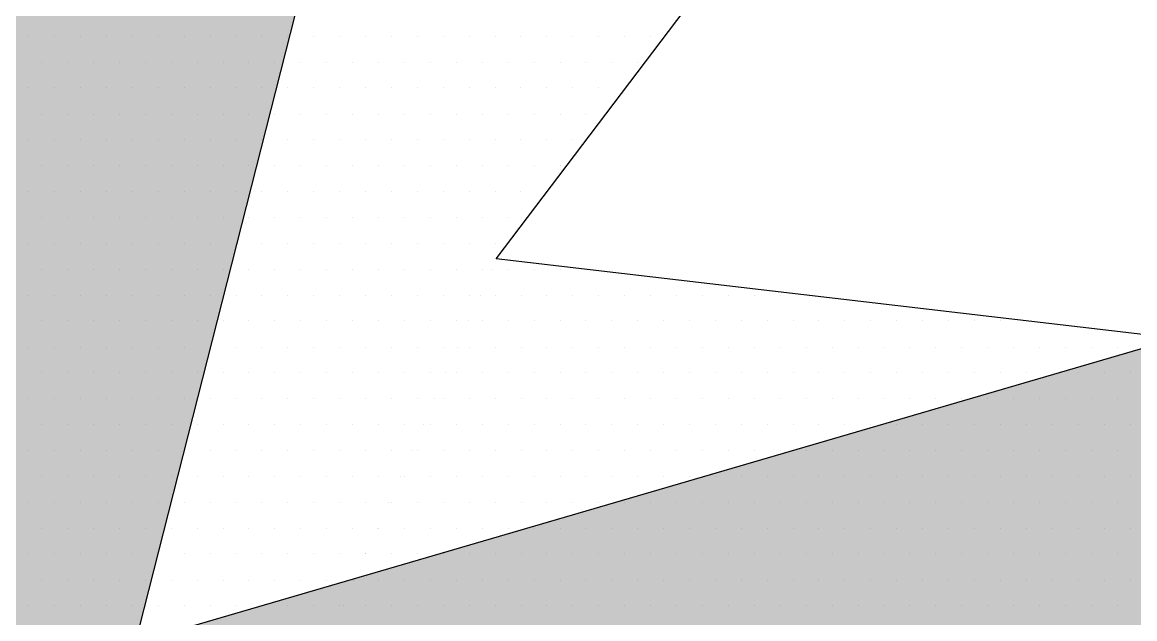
# Paper-space layout 'TOP_A1_00200_01-01-2017_MODELE' of a CAD drawing. Header units: metres. Extents: x 1274 to 2143, y 12 to 312.
# Drawn here: x 2048.375 to 2050.738, y 287.45 to 288.718 of the extents above; entities that cross this region are included whole.
import ezdxf

# ---------------------------------------------------------------- set-up
doc = ezdxf.new("R2010")
doc.units = ezdxf.units.M
doc.header["$LTSCALE"] = 2
doc.set_wipeout_variables(frame=1)
doc.linetypes.add('CACHEX2', pattern=[0.75, 0.5, -0.25])
for name, color, linetype in [('CARTOUCHE', 7, 'Continuous'), ('LOGO', 4, 'Continuous'), ('rosace', 7, 'Continuous')]:
    doc.layers.add(name, color=color, linetype=linetype)

# ---------------------------------------------------------------- blocks, each defined once
blk = doc.blocks.new('A$C715108E3')
at = {"layer": 'LOGO', "color": 131}
for p, q in [((-5.4335, -7.0019), (-5.4335, -7.0019)), ((-5.3417, -7.0019), (-5.3417, -7.0019)), ((-5.2498, -7.0019), (-5.2498, -7.0019)), ((-5.1584, -7.0019), (-5.1584, -7.0019)), ((-5.0665, -7.0019), (-5.0665, -7.0019)), ((-4.9745, -7.0019), (-4.9745, -7.0019)), ((-4.8829, -7.0019), (-4.8829, -7.0019)), ((-4.7912, -7.0019), (-4.7912, -7.0019)), ((-4.6992, -7.0019), (-4.6992, -7.0019)), ((-4.6076, -7.0019), (-4.6076, -7.0019)), ((-4.5159, -7.0019), (-4.5159, -7.0019)), ((-4.4243, -7.0019), (-4.4243, -7.0019)), ((-4.3322, -7.0019), (-4.3322, -7.0019)), ((-4.2412, -7.0019), (-4.2412, -7.0019)), ((-4.1491, -7.0019), (-4.1491, -7.0019)), ((-4.0571, -7.0019), (-4.0571, -7.0019)), ((-3.9659, -7.0019), (-3.9659, -7.0019)), ((-3.8738, -7.0019), (-3.8738, -7.0019)), ((-3.782, -7.0019), (-3.782, -7.0019)), ((-3.6909, -7.0019), (-3.6909, -7.0019)), ((-3.5987, -7.0019), (-3.5987, -7.0019)), ((-3.5069, -7.0019), (-3.5069, -7.0019)), ((-3.415, -7.0019), (-3.415, -7.0019)), ((-3.3236, -7.0019), (-3.3236, -7.0019)), ((-3.2318, -7.0019), (-3.2318, -7.0019)), ((-5.3874, -7.0932), (-5.3874, -7.0932)), ((-5.2959, -7.0932), (-5.2959, -7.0932)), ((-5.2041, -7.0932), (-5.2041, -7.0932)), ((-5.1121, -7.0932), (-5.1121, -7.0932)), ((-5.0208, -7.0932), (-5.0208, -7.0932)), ((-4.929, -7.0932), (-4.929, -7.0932)), ((-4.8369, -7.0932), (-4.8369, -7.0932)), ((-4.7453, -7.0932), (-4.7453, -7.0932)), ((-4.6537, -7.0932), (-4.6537, -7.0932)), ((-4.562, -7.0932), (-4.562, -7.0932)), ((-4.47, -7.0932), (-4.47, -7.0932)), ((-4.3787, -7.0932), (-4.3787, -7.0932)), ((-4.2867, -7.0932), (-4.2867, -7.0932)), ((-4.1947, -7.0932), (-4.1947, -7.0932)), ((-4.1034, -7.0932), (-4.1034, -7.0932)), ((-4.0114, -7.0932), (-4.0114, -7.0932)), ((-3.9196, -7.0932), (-3.9196, -7.0932)), ((-3.8281, -7.0932), (-3.8281, -7.0932)), ((-3.7363, -7.0932), (-3.7363, -7.0932)), ((-3.6444, -7.0932), (-3.6444, -7.0932)), ((-3.5526, -7.0932), (-3.5526, -7.0932)), ((-3.4611, -7.0932), (-3.4611, -7.0932)), ((-3.3693, -7.0932), (-3.3693, -7.0932)), ((-3.2775, -7.0932), (-3.2775, -7.0932)), ((-5.4335, -7.1849), (-5.4335, -7.1849)), ((-5.3417, -7.1849), (-5.3417, -7.1849)), ((-5.2498, -7.1849), (-5.2498, -7.1849)), ((-5.1584, -7.1849), (-5.1584, -7.1849)), ((-5.0665, -7.1849), (-5.0665, -7.1849)), ((-4.9745, -7.1849), (-4.9745, -7.1849)), ((-4.8829, -7.1849), (-4.8829, -7.1849)), ((-4.7912, -7.1849), (-4.7912, -7.1849)), ((-4.6992, -7.1849), (-4.6992, -7.1849)), ((-4.6076, -7.1849), (-4.6076, -7.1849)), ((-4.5159, -7.1849), (-4.5159, -7.1849)), ((-4.4243, -7.1849), (-4.4243, -7.1849)), ((-4.3322, -7.1849), (-4.3322, -7.1849)), ((-4.2412, -7.1849), (-4.2412, -7.1849)), ((-4.1491, -7.1849), (-4.1491, -7.1849)), ((-4.0571, -7.1849), (-4.0571, -7.1849)), ((-3.9659, -7.1849), (-3.9659, -7.1849)), ((-3.8738, -7.1849), (-3.8738, -7.1849)), ((-3.782, -7.1849), (-3.782, -7.1849)), ((-3.6909, -7.1849), (-3.6909, -7.1849)), ((-3.5987, -7.1849), (-3.5987, -7.1849)), ((-3.5069, -7.1849), (-3.5069, -7.1849)), ((-3.415, -7.1849), (-3.415, -7.1849)), ((-3.3236, -7.1849), (-3.3236, -7.1849)), ((-5.3874, -7.2773), (-5.3874, -7.2773)), ((-5.2959, -7.2773), (-5.2959, -7.2773)), ((-5.2041, -7.2773), (-5.2041, -7.2773)), ((-5.1121, -7.2773), (-5.1121, -7.2773)), ((-5.0208, -7.2773), (-5.0208, -7.2773)), ((-4.929, -7.2773), (-4.929, -7.2773)), ((-4.8369, -7.2773), (-4.8369, -7.2773)), ((-4.7453, -7.2773), (-4.7453, -7.2773)), ((-4.6537, -7.2773), (-4.6537, -7.2773)), ((-4.562, -7.2773), (-4.562, -7.2773)), ((-4.47, -7.2773), (-4.47, -7.2773)), ((-4.3787, -7.2773), (-4.3787, -7.2773)), ((-4.2867, -7.2773), (-4.2867, -7.2773)), ((-4.1947, -7.2773), (-4.1947, -7.2773)), ((-4.1034, -7.2773), (-4.1034, -7.2773)), ((-4.0114, -7.2773), (-4.0114, -7.2773)), ((-3.9196, -7.2773), (-3.9196, -7.2773)), ((-3.8281, -7.2773), (-3.8281, -7.2773)), ((-3.7363, -7.2773), (-3.7363, -7.2773)), ((-3.6444, -7.2773), (-3.6444, -7.2773)), ((-3.5526, -7.2773), (-3.5526, -7.2773)), ((-3.4611, -7.2773), (-3.4611, -7.2773)), ((-5.4335, -7.3683), (-5.4335, -7.3683)), ((-5.3417, -7.3683), (-5.3417, -7.3683)), ((-5.2498, -7.3683), (-5.2498, -7.3683)), ((-5.1584, -7.3683), (-5.1584, -7.3683)), ((-5.0665, -7.3683), (-5.0665, -7.3683)), ((-4.9745, -7.3683), (-4.9745, -7.3683)), ((-4.8829, -7.3683), (-4.8829, -7.3683)), ((-4.7912, -7.3683), (-4.7912, -7.3683)), ((-4.6992, -7.3683), (-4.6992, -7.3683)), ((-4.6076, -7.3683), (-4.6076, -7.3683)), ((-4.5159, -7.3683), (-4.5159, -7.3683)), ((-4.4243, -7.3683), (-4.4243, -7.3683)), ((-4.3322, -7.3683), (-4.3322, -7.3683)), ((-4.2412, -7.3683), (-4.2412, -7.3683)), ((-4.1491, -7.3683), (-4.1491, -7.3683)), ((-4.0571, -7.3683), (-4.0571, -7.3683)), ((-3.9659, -7.3683), (-3.9659, -7.3683)), ((-3.8738, -7.3683), (-3.8738, -7.3683)), ((-3.782, -7.3683), (-3.782, -7.3683)), ((-3.6909, -7.3683), (-3.6909, -7.3683)), ((-3.5987, -7.3683), (-3.5987, -7.3683)), ((-3.5069, -7.3683), (-3.5069, -7.3683)), ((-5.3874, -7.46), (-5.3874, -7.46)), ((-5.2959, -7.46), (-5.2959, -7.46)), ((-5.2041, -7.46), (-5.2041, -7.46)), ((-5.1121, -7.46), (-5.1121, -7.46)), ((-5.0208, -7.46), (-5.0208, -7.46)), ((-4.929, -7.46), (-4.929, -7.46)), ((-4.8369, -7.46), (-4.8369, -7.46)), ((-4.7453, -7.46), (-4.7453, -7.46)), ((-4.6537, -7.46), (-4.6537, -7.46)), ((-4.562, -7.46), (-4.562, -7.46)), ((-4.47, -7.46), (-4.47, -7.46)), ((-4.3787, -7.46), (-4.3787, -7.46)), ((-4.2867, -7.46), (-4.2867, -7.46)), ((-4.1947, -7.46), (-4.1947, -7.46)), ((-4.1034, -7.46), (-4.1034, -7.46)), ((-4.0114, -7.46), (-4.0114, -7.46)), ((-3.9196, -7.46), (-3.9196, -7.46)), ((-3.8281, -7.46), (-3.8281, -7.46)), ((-3.7363, -7.46), (-3.7363, -7.46)), ((-3.6444, -7.46), (-3.6444, -7.46)), ((-3.5526, -7.46), (-3.5526, -7.46)), ((-5.4335, -7.5524), (-5.4335, -7.5524)), ((-5.3417, -7.5524), (-5.3417, -7.5524)), ((-5.2498, -7.5524), (-5.2498, -7.5524)), ((-5.1584, -7.5524), (-5.1584, -7.5524)), ((-5.0665, -7.5524), (-5.0665, -7.5524)), ((-4.9745, -7.5524), (-4.9745, -7.5524)), ((-4.8829, -7.5524), (-4.8829, -7.5524)), ((-4.7912, -7.5524), (-4.7912, -7.5524)), ((-4.6992, -7.5524), (-4.6992, -7.5524)), ((-4.6076, -7.5524), (-4.6076, -7.5524)), ((-4.5159, -7.5524), (-4.5159, -7.5524)), ((-4.4243, -7.5524), (-4.4243, -7.5524)), ((-4.3322, -7.5524), (-4.3322, -7.5524)), ((-4.2412, -7.5524), (-4.2412, -7.5524)), ((-4.1491, -7.5524), (-4.1491, -7.5524)), ((-4.0571, -7.5524), (-4.0571, -7.5524)), ((-3.9659, -7.5524), (-3.9659, -7.5524)), ((-3.8738, -7.5524), (-3.8738, -7.5524)), ((-3.782, -7.5524), (-3.782, -7.5524)), ((-3.6909, -7.5524), (-3.6909, -7.5524)), ((-3.5987, -7.5524), (-3.5987, -7.5524)), ((-5.3874, -7.6436), (-5.3874, -7.6436)), ((-5.2959, -7.6436), (-5.2959, -7.6436)), ((-5.2041, -7.6436), (-5.2041, -7.6436)), ((-5.1121, -7.6436), (-5.1121, -7.6436)), ((-5.0208, -7.6436), (-5.0208, -7.6436)), ((-4.929, -7.6436), (-4.929, -7.6436)), ((-4.8369, -7.6436), (-4.8369, -7.6436)), ((-4.7453, -7.6436), (-4.7453, -7.6436)), ((-4.6537, -7.6436), (-4.6537, -7.6436)), ((-4.562, -7.6436), (-4.562, -7.6436)), ((-4.47, -7.6436), (-4.47, -7.6436)), ((-4.3787, -7.6436), (-4.3787, -7.6436)), ((-4.2867, -7.6436), (-4.2867, -7.6436)), ((-4.1947, -7.6436), (-4.1947, -7.6436)), ((-4.1034, -7.6436), (-4.1034, -7.6436)), ((-4.0114, -7.6436), (-4.0114, -7.6436)), ((-3.9196, -7.6436), (-3.9196, -7.6436)), ((-3.8281, -7.6436), (-3.8281, -7.6436)), ((-3.7363, -7.6436), (-3.7363, -7.6436)), ((-5.4335, -7.7349), (-5.4335, -7.7349)), ((-5.3417, -7.7349), (-5.3417, -7.7349)), ((-5.2498, -7.7349), (-5.2498, -7.7349)), ((-5.1584, -7.7349), (-5.1584, -7.7349)), ((-5.0665, -7.7349), (-5.0665, -7.7349)), ((-4.9745, -7.7349), (-4.9745, -7.7349)), ((-4.8829, -7.7349), (-4.8829, -7.7349)), ((-4.7912, -7.7349), (-4.7912, -7.7349)), ((-4.6992, -7.7349), (-4.6992, -7.7349)), ((-4.6076, -7.7349), (-4.6076, -7.7349)), ((-4.5159, -7.7349), (-4.5159, -7.7349)), ((-4.4243, -7.7349), (-4.4243, -7.7349)), ((-4.3322, -7.7349), (-4.3322, -7.7349)), ((-4.2412, -7.7349), (-4.2412, -7.7349)), ((-4.1491, -7.7349), (-4.1491, -7.7349)), ((-4.0571, -7.7349), (-4.0571, -7.7349)), ((-3.9659, -7.7349), (-3.9659, -7.7349)), ((-3.8738, -7.7349), (-3.8738, -7.7349)), ((-3.782, -7.7349), (-3.782, -7.7349)), ((-5.3874, -7.8275), (-5.3874, -7.8275)), ((-5.2959, -7.8275), (-5.2959, -7.8275)), ((-5.2041, -7.8275), (-5.2041, -7.8275)), ((-5.1121, -7.8275), (-5.1121, -7.8275)), ((-5.0208, -7.8275), (-5.0208, -7.8275)), ((-4.929, -7.8275), (-4.929, -7.8275)), ((-4.8369, -7.8275), (-4.8369, -7.8275)), ((-4.7453, -7.8275), (-4.7453, -7.8275)), ((-4.6537, -7.8275), (-4.6537, -7.8275)), ((-4.562, -7.8275), (-4.562, -7.8275)), ((-4.47, -7.8275), (-4.47, -7.8275)), ((-4.3787, -7.8275), (-4.3787, -7.8275)), ((-4.2867, -7.8275), (-4.2867, -7.8275)), ((-4.1947, -7.8275), (-4.1947, -7.8275)), ((-4.1034, -7.8275), (-4.1034, -7.8275)), ((-4.0114, -7.8275), (-4.0114, -7.8275)), ((-3.9196, -7.8275), (-3.9196, -7.8275)), ((-3.8281, -7.8275), (-3.8281, -7.8275)), ((-3.7951, -7.8275), (-3.7951, -7.8275)), ((-3.7363, -7.8275), (-3.7363, -7.8275)), ((-3.6444, -7.8275), (-3.6444, -7.8275)), ((-3.5526, -7.8275), (-3.5526, -7.8275)), ((-5.4335, -7.919), (-5.4335, -7.919)), ((-5.3417, -7.919), (-5.3417, -7.919)), ((-5.2498, -7.919), (-5.2498, -7.919)), ((-5.1584, -7.919), (-5.1584, -7.919)), ((-5.0665, -7.919), (-5.0665, -7.919)), ((-4.9745, -7.919), (-4.9745, -7.919)), ((-4.8829, -7.919), (-4.8829, -7.919)), ((-4.7912, -7.919), (-4.7912, -7.919)), ((-4.6992, -7.919), (-4.6992, -7.919)), ((-4.6076, -7.919), (-4.6076, -7.919)), ((-4.5159, -7.919), (-4.5159, -7.919)), ((-4.4243, -7.919), (-4.4243, -7.919)), ((-4.3322, -7.919), (-4.3322, -7.919)), ((-4.2412, -7.919), (-4.2412, -7.919)), ((-4.1491, -7.919), (-4.1491, -7.919)), ((-4.0571, -7.919), (-4.0571, -7.919)), ((-3.9659, -7.919), (-3.9659, -7.919)), ((-3.8738, -7.919), (-3.8738, -7.919)), ((-3.8354, -7.919), (-3.8354, -7.919)), ((-3.782, -7.919), (-3.782, -7.919)), ((-3.6905, -7.919), (-3.6905, -7.919)), ((-3.5987, -7.919), (-3.5987, -7.919)), ((-3.5069, -7.919), (-3.5069, -7.919)), ((-3.415, -7.919), (-3.415, -7.919)), ((-3.3236, -7.919), (-3.3236, -7.919)), ((-3.2318, -7.919), (-3.2318, -7.919)), ((-3.1399, -7.919), (-3.1399, -7.919)), ((-3.0485, -7.919), (-3.0485, -7.919)), ((-2.9566, -7.919), (-2.9566, -7.919)), ((-2.8648, -7.919), (-2.8648, -7.919)), ((-2.7733, -7.919), (-2.7733, -7.919)), ((-2.6815, -7.919), (-2.6815, -7.919)), ((-5.3874, -8.0102), (-5.3874, -8.0102)), ((-5.2959, -8.0102), (-5.2959, -8.0102)), ((-5.2041, -8.0102), (-5.2041, -8.0102)), ((-5.1121, -8.0102), (-5.1121, -8.0102)), ((-5.0208, -8.0102), (-5.0208, -8.0102)), ((-4.929, -8.0102), (-4.929, -8.0102)), ((-4.8369, -8.0102), (-4.8369, -8.0102)), ((-4.7453, -8.0102), (-4.7453, -8.0102)), ((-4.6537, -8.0102), (-4.6537, -8.0102)), ((-4.562, -8.0102), (-4.562, -8.0102)), ((-4.47, -8.0102), (-4.47, -8.0102)), ((-4.3787, -8.0102), (-4.3787, -8.0102)), ((-4.2867, -8.0102), (-4.2867, -8.0102)), ((-4.1947, -8.0102), (-4.1947, -8.0102)), ((-4.1034, -8.0102), (-4.1034, -8.0102)), ((-4.0114, -8.0102), (-4.0114, -8.0102)), ((-3.9196, -8.0102), (-3.9196, -8.0102)), ((-3.8755, -8.0102), (-3.8755, -8.0102)), ((-3.8283, -8.0102), (-3.8283, -8.0102)), ((-3.7363, -8.0102), (-3.7363, -8.0102)), ((-3.6444, -8.0102), (-3.6444, -8.0102)), ((-3.5526, -8.0102), (-3.5526, -8.0102)), ((-3.4611, -8.0102), (-3.4611, -8.0102)), ((-3.3693, -8.0102), (-3.3693, -8.0102)), ((-3.2775, -8.0102), (-3.2775, -8.0102)), ((-3.186, -8.0102), (-3.186, -8.0102)), ((-3.0942, -8.0102), (-3.0942, -8.0102)), ((-3.0024, -8.0102), (-3.0024, -8.0102)), ((-2.9109, -8.0102), (-2.9109, -8.0102)), ((-2.8191, -8.0102), (-2.8191, -8.0102)), ((-2.727, -8.0102), (-2.727, -8.0102)), ((-2.6358, -8.0102), (-2.6358, -8.0102)), ((-2.5439, -8.0102), (-2.5439, -8.0102)), ((-2.4519, -8.0102), (-2.4519, -8.0102)), ((-2.3599, -8.0102), (-2.3599, -8.0102)), ((-2.2686, -8.0102), (-2.2686, -8.0102)), ((-2.1766, -8.0102), (-2.1766, -8.0102)), ((-2.085, -8.0102), (-2.085, -8.0102)), ((-1.9933, -8.0102), (-1.9933, -8.0102)), ((-1.9015, -8.0102), (-1.9015, -8.0102)), ((-5.4335, -8.1026), (-5.4335, -8.1026)), ((-5.3417, -8.1026), (-5.3417, -8.1026)), ((-5.2498, -8.1026), (-5.2498, -8.1026)), ((-5.1584, -8.1026), (-5.1584, -8.1026)), ((-5.0665, -8.1026), (-5.0665, -8.1026)), ((-4.9745, -8.1026), (-4.9745, -8.1026)), ((-4.8829, -8.1026), (-4.8829, -8.1026)), ((-4.7912, -8.1026), (-4.7912, -8.1026)), ((-4.6992, -8.1026), (-4.6992, -8.1026)), ((-4.6076, -8.1026), (-4.6076, -8.1026)), ((-4.5159, -8.1026), (-4.5159, -8.1026)), ((-4.4243, -8.1026), (-4.4243, -8.1026)), ((-4.3322, -8.1026), (-4.3322, -8.1026)), ((-4.2412, -8.1026), (-4.2412, -8.1026)), ((-4.1491, -8.1026), (-4.1491, -8.1026)), ((-4.0571, -8.1026), (-4.0571, -8.1026)), ((-3.9659, -8.1026), (-3.9659, -8.1026)), ((-3.9164, -8.1026), (-3.9164, -8.1026)), ((-3.8738, -8.1026), (-3.8738, -8.1026)), ((-3.782, -8.1026), (-3.782, -8.1026)), ((-3.6905, -8.1026), (-3.6905, -8.1026)), ((-3.5987, -8.1026), (-3.5987, -8.1026)), ((-3.5069, -8.1026), (-3.5069, -8.1026)), ((-3.415, -8.1026), (-3.415, -8.1026)), ((-3.3236, -8.1026), (-3.3236, -8.1026)), ((-3.2318, -8.1026), (-3.2318, -8.1026)), ((-3.1399, -8.1026), (-3.1399, -8.1026)), ((-3.0485, -8.1026), (-3.0485, -8.1026)), ((-2.9566, -8.1026), (-2.9566, -8.1026)), ((-2.8648, -8.1026), (-2.8648, -8.1026)), ((-2.7733, -8.1026), (-2.7733, -8.1026)), ((-2.6815, -8.1026), (-2.6815, -8.1026)), ((-2.5895, -8.1026), (-2.5895, -8.1026)), ((-2.4975, -8.1026), (-2.4975, -8.1026)), ((-2.4062, -8.1026), (-2.4062, -8.1026)), ((-2.3142, -8.1026), (-2.3142, -8.1026)), ((-2.2223, -8.1026), (-2.2223, -8.1026)), ((-2.1309, -8.1026), (-2.1309, -8.1026)), ((-2.0391, -8.1026), (-2.0391, -8.1026)), ((-1.9472, -8.1026), (-1.9472, -8.1026)), ((-1.8558, -8.1026), (-1.8558, -8.1026)), ((-1.7639, -8.1026), (-1.7639, -8.1026)), ((-1.6721, -8.1026), (-1.6721, -8.1026)), ((-1.5806, -8.1026), (-1.5806, -8.1026)), ((-5.3874, -8.1941), (-5.3874, -8.1941)), ((-5.2959, -8.1941), (-5.2959, -8.1941)), ((-5.2041, -8.1941), (-5.2041, -8.1941)), ((-5.1121, -8.1941), (-5.1121, -8.1941)), ((-5.0208, -8.1941), (-5.0208, -8.1941)), ((-4.929, -8.1941), (-4.929, -8.1941)), ((-4.8369, -8.1941), (-4.8369, -8.1941)), ((-4.7453, -8.1941), (-4.7453, -8.1941)), ((-4.6537, -8.1941), (-4.6537, -8.1941)), ((-4.562, -8.1941), (-4.562, -8.1941)), ((-4.47, -8.1941), (-4.47, -8.1941)), ((-4.3787, -8.1941), (-4.3787, -8.1941)), ((-4.2867, -8.1941), (-4.2867, -8.1941)), ((-4.1947, -8.1941), (-4.1947, -8.1941)), ((-4.1034, -8.1941), (-4.1034, -8.1941)), ((-4.0114, -8.1941), (-4.0114, -8.1941)), ((-3.9567, -8.1941), (-3.9567, -8.1941)), ((-3.9196, -8.1941), (-3.9196, -8.1941)), ((-3.8283, -8.1941), (-3.8283, -8.1941)), ((-3.7363, -8.1941), (-3.7363, -8.1941)), ((-3.6444, -8.1941), (-3.6444, -8.1941)), ((-3.5526, -8.1941), (-3.5526, -8.1941)), ((-3.4611, -8.1941), (-3.4611, -8.1941)), ((-3.3693, -8.1941), (-3.3693, -8.1941)), ((-3.2775, -8.1941), (-3.2775, -8.1941)), ((-3.186, -8.1941), (-3.186, -8.1941)), ((-3.0942, -8.1941), (-3.0942, -8.1941)), ((-3.0024, -8.1941), (-3.0024, -8.1941)), ((-2.9109, -8.1941), (-2.9109, -8.1941)), ((-2.8191, -8.1941), (-2.8191, -8.1941)), ((-2.727, -8.1941), (-2.727, -8.1941)), ((-2.6358, -8.1941), (-2.6358, -8.1941)), ((-2.5439, -8.1941), (-2.5439, -8.1941)), ((-2.4519, -8.1941), (-2.4519, -8.1941)), ((-2.3599, -8.1941), (-2.3599, -8.1941)), ((-2.2686, -8.1941), (-2.2686, -8.1941)), ((-2.1766, -8.1941), (-2.1766, -8.1941)), ((-2.085, -8.1941), (-2.085, -8.1941)), ((-1.9933, -8.1941), (-1.9933, -8.1941)), ((-1.9015, -8.1941), (-1.9015, -8.1941)), ((-1.8097, -8.1941), (-1.8097, -8.1941)), ((-1.7182, -8.1941), (-1.7182, -8.1941)), ((-1.6264, -8.1941), (-1.6264, -8.1941)), ((-1.5345, -8.1941), (-1.5345, -8.1941)), ((-5.4335, -8.2855), (-5.4335, -8.2855)), ((-5.3417, -8.2855), (-5.3417, -8.2855)), ((-5.2498, -8.2855), (-5.2498, -8.2855)), ((-5.1584, -8.2855), (-5.1584, -8.2855)), ((-5.0665, -8.2855), (-5.0665, -8.2855)), ((-4.9745, -8.2855), (-4.9745, -8.2855)), ((-4.8829, -8.2855), (-4.8829, -8.2855)), ((-4.7912, -8.2855), (-4.7912, -8.2855)), ((-4.6992, -8.2855), (-4.6992, -8.2855)), ((-4.6076, -8.2855), (-4.6076, -8.2855)), ((-4.5159, -8.2855), (-4.5159, -8.2855)), ((-4.4243, -8.2855), (-4.4243, -8.2855)), ((-4.3322, -8.2855), (-4.3322, -8.2855)), ((-4.2412, -8.2855), (-4.2412, -8.2855)), ((-4.1491, -8.2855), (-4.1491, -8.2855)), ((-4.0571, -8.2855), (-4.0571, -8.2855)), ((-3.997, -8.2855), (-3.997, -8.2855)), ((-3.9659, -8.2855), (-3.9659, -8.2855)), ((-3.8738, -8.2855), (-3.8738, -8.2855)), ((-3.782, -8.2855), (-3.782, -8.2855)), ((-3.6905, -8.2855), (-3.6905, -8.2855)), ((-3.5987, -8.2855), (-3.5987, -8.2855)), ((-3.5069, -8.2855), (-3.5069, -8.2855)), ((-3.415, -8.2855), (-3.415, -8.2855)), ((-3.3236, -8.2855), (-3.3236, -8.2855)), ((-3.2318, -8.2855), (-3.2318, -8.2855)), ((-3.1399, -8.2855), (-3.1399, -8.2855)), ((-3.0485, -8.2855), (-3.0485, -8.2855)), ((-2.9566, -8.2855), (-2.9566, -8.2855)), ((-2.8648, -8.2855), (-2.8648, -8.2855)), ((-2.7733, -8.2855), (-2.7733, -8.2855)), ((-2.6815, -8.2855), (-2.6815, -8.2855)), ((-2.5895, -8.2855), (-2.5895, -8.2855)), ((-2.4975, -8.2855), (-2.4975, -8.2855)), ((-2.4062, -8.2855), (-2.4062, -8.2855)), ((-2.3142, -8.2855), (-2.3142, -8.2855)), ((-2.2223, -8.2855), (-2.2223, -8.2855)), ((-2.1309, -8.2855), (-2.1309, -8.2855)), ((-2.0391, -8.2855), (-2.0391, -8.2855)), ((-1.9472, -8.2855), (-1.9472, -8.2855)), ((-1.8558, -8.2855), (-1.8558, -8.2855)), ((-1.7639, -8.2855), (-1.7639, -8.2855)), ((-1.6721, -8.2855), (-1.6721, -8.2855)), ((-1.5806, -8.2855), (-1.5806, -8.2855)), ((-5.3874, -8.3777), (-5.3874, -8.3777)), ((-5.2959, -8.3777), (-5.2959, -8.3777)), ((-5.2041, -8.3777), (-5.2041, -8.3777)), ((-5.1121, -8.3777), (-5.1121, -8.3777)), ((-5.0208, -8.3777), (-5.0208, -8.3777)), ((-4.929, -8.3777), (-4.929, -8.3777)), ((-4.8369, -8.3777), (-4.8369, -8.3777)), ((-4.7453, -8.3777), (-4.7453, -8.3777)), ((-4.6537, -8.3777), (-4.6537, -8.3777)), ((-4.562, -8.3777), (-4.562, -8.3777)), ((-4.47, -8.3777), (-4.47, -8.3777)), ((-4.3787, -8.3777), (-4.3787, -8.3777)), ((-4.2867, -8.3777), (-4.2867, -8.3777)), ((-4.1947, -8.3777), (-4.1947, -8.3777)), ((-4.1034, -8.3777), (-4.1034, -8.3777)), ((-4.0374, -8.3777), (-4.0374, -8.3777)), ((-4.0116, -8.3777), (-4.0116, -8.3777)), ((-3.9196, -8.3777), (-3.9196, -8.3777)), ((-3.8283, -8.3777), (-3.8283, -8.3777)), ((-3.7363, -8.3777), (-3.7363, -8.3777)), ((-3.6444, -8.3777), (-3.6444, -8.3777)), ((-3.5526, -8.3777), (-3.5526, -8.3777)), ((-3.4611, -8.3777), (-3.4611, -8.3777)), ((-3.3693, -8.3777), (-3.3693, -8.3777)), ((-3.2775, -8.3777), (-3.2775, -8.3777)), ((-3.186, -8.3777), (-3.186, -8.3777)), ((-3.0942, -8.3777), (-3.0942, -8.3777)), ((-3.0024, -8.3777), (-3.0024, -8.3777)), ((-2.9109, -8.3777), (-2.9109, -8.3777)), ((-2.8191, -8.3777), (-2.8191, -8.3777)), ((-2.727, -8.3777), (-2.727, -8.3777)), ((-2.6358, -8.3777), (-2.6358, -8.3777)), ((-2.5439, -8.3777), (-2.5439, -8.3777)), ((-2.4519, -8.3777), (-2.4519, -8.3777)), ((-2.3599, -8.3777), (-2.3599, -8.3777)), ((-2.2686, -8.3777), (-2.2686, -8.3777)), ((-2.1766, -8.3777), (-2.1766, -8.3777)), ((-2.085, -8.3777), (-2.085, -8.3777)), ((-1.9933, -8.3777), (-1.9933, -8.3777)), ((-1.9015, -8.3777), (-1.9015, -8.3777)), ((-1.8097, -8.3777), (-1.8097, -8.3777)), ((-1.7182, -8.3777), (-1.7182, -8.3777)), ((-1.6264, -8.3777), (-1.6264, -8.3777)), ((-1.5345, -8.3777), (-1.5345, -8.3777)), ((-5.4335, -8.4692), (-5.4335, -8.4692)), ((-5.3417, -8.4692), (-5.3417, -8.4692)), ((-5.2498, -8.4692), (-5.2498, -8.4692)), ((-5.1584, -8.4692), (-5.1584, -8.4692)), ((-5.0665, -8.4692), (-5.0665, -8.4692)), ((-4.9745, -8.4692), (-4.9745, -8.4692)), ((-4.8829, -8.4692), (-4.8829, -8.4692)), ((-4.7912, -8.4692), (-4.7912, -8.4692)), ((-4.6992, -8.4692), (-4.6992, -8.4692)), ((-4.6076, -8.4692), (-4.6076, -8.4692)), ((-4.5159, -8.4692), (-4.5159, -8.4692)), ((-4.4243, -8.4692), (-4.4243, -8.4692)), ((-4.3322, -8.4692), (-4.3322, -8.4692)), ((-4.2412, -8.4692), (-4.2412, -8.4692)), ((-4.1491, -8.4692), (-4.1491, -8.4692)), ((-4.0779, -8.4692), (-4.0779, -8.4692)), ((-4.0571, -8.4692), (-4.0571, -8.4692)), ((-3.9659, -8.4692), (-3.9659, -8.4692)), ((-3.8738, -8.4692), (-3.8738, -8.4692)), ((-3.782, -8.4692), (-3.782, -8.4692)), ((-3.6905, -8.4692), (-3.6905, -8.4692)), ((-3.5987, -8.4692), (-3.5987, -8.4692)), ((-3.5069, -8.4692), (-3.5069, -8.4692)), ((-3.415, -8.4692), (-3.415, -8.4692)), ((-3.3236, -8.4692), (-3.3236, -8.4692)), ((-3.2318, -8.4692), (-3.2318, -8.4692)), ((-3.1399, -8.4692), (-3.1399, -8.4692)), ((-3.0485, -8.4692), (-3.0485, -8.4692)), ((-2.9566, -8.4692), (-2.9566, -8.4692)), ((-2.8648, -8.4692), (-2.8648, -8.4692)), ((-2.7733, -8.4692), (-2.7733, -8.4692)), ((-2.6815, -8.4692), (-2.6815, -8.4692)), ((-2.5895, -8.4692), (-2.5895, -8.4692)), ((-2.4975, -8.4692), (-2.4975, -8.4692)), ((-2.4062, -8.4692), (-2.4062, -8.4692)), ((-2.3142, -8.4692), (-2.3142, -8.4692)), ((-2.2223, -8.4692), (-2.2223, -8.4692)), ((-2.1309, -8.4692), (-2.1309, -8.4692)), ((-2.0391, -8.4692), (-2.0391, -8.4692)), ((-1.9472, -8.4692), (-1.9472, -8.4692)), ((-1.8558, -8.4692), (-1.8558, -8.4692)), ((-1.7639, -8.4692), (-1.7639, -8.4692)), ((-1.6721, -8.4692), (-1.6721, -8.4692)), ((-1.5806, -8.4692), (-1.5806, -8.4692)), ((-5.3874, -8.5607), (-5.3874, -8.5607)), ((-5.2959, -8.5607), (-5.2959, -8.5607)), ((-5.2041, -8.5607), (-5.2041, -8.5607)), ((-5.1121, -8.5607), (-5.1121, -8.5607)), ((-5.0208, -8.5607), (-5.0208, -8.5607)), ((-4.929, -8.5607), (-4.929, -8.5607)), ((-4.8369, -8.5607), (-4.8369, -8.5607)), ((-4.7453, -8.5607), (-4.7453, -8.5607)), ((-4.6537, -8.5607), (-4.6537, -8.5607)), ((-4.562, -8.5607), (-4.562, -8.5607)), ((-4.47, -8.5607), (-4.47, -8.5607)), ((-4.3787, -8.5607), (-4.3787, -8.5607)), ((-4.2867, -8.5607), (-4.2867, -8.5607)), ((-4.1947, -8.5607), (-4.1947, -8.5607)), ((-4.118, -8.5607), (-4.118, -8.5607)), ((-4.1036, -8.5607), (-4.1036, -8.5607)), ((-4.0116, -8.5607), (-4.0116, -8.5607)), ((-3.9196, -8.5607), (-3.9196, -8.5607)), ((-3.8283, -8.5607), (-3.8283, -8.5607)), ((-3.7363, -8.5607), (-3.7363, -8.5607)), ((-3.6444, -8.5607), (-3.6444, -8.5607)), ((-3.5526, -8.5607), (-3.5526, -8.5607)), ((-3.4611, -8.5607), (-3.4611, -8.5607)), ((-3.3693, -8.5607), (-3.3693, -8.5607)), ((-3.2775, -8.5607), (-3.2775, -8.5607)), ((-3.186, -8.5607), (-3.186, -8.5607)), ((-3.0942, -8.5607), (-3.0942, -8.5607)), ((-3.0024, -8.5607), (-3.0024, -8.5607)), ((-2.9109, -8.5607), (-2.9109, -8.5607)), ((-2.8191, -8.5607), (-2.8191, -8.5607)), ((-2.727, -8.5607), (-2.727, -8.5607)), ((-2.6358, -8.5607), (-2.6358, -8.5607)), ((-2.5439, -8.5607), (-2.5439, -8.5607)), ((-2.4519, -8.5607), (-2.4519, -8.5607)), ((-2.3599, -8.5607), (-2.3599, -8.5607)), ((-2.2686, -8.5607), (-2.2686, -8.5607)), ((-2.1766, -8.5607), (-2.1766, -8.5607)), ((-2.085, -8.5607), (-2.085, -8.5607)), ((-1.9933, -8.5607), (-1.9933, -8.5607)), ((-1.9015, -8.5607), (-1.9015, -8.5607)), ((-1.8097, -8.5607), (-1.8097, -8.5607)), ((-1.7182, -8.5607), (-1.7182, -8.5607)), ((-1.6264, -8.5607), (-1.6264, -8.5607)), ((-1.5345, -8.5607), (-1.5345, -8.5607)), ((-5.4335, -8.6529), (-5.4335, -8.6529)), ((-5.3417, -8.6529), (-5.3417, -8.6529)), ((-5.2498, -8.6529), (-5.2498, -8.6529)), ((-5.1584, -8.6529), (-5.1584, -8.6529)), ((-5.0665, -8.6529), (-5.0665, -8.6529)), ((-4.9745, -8.6529), (-4.9745, -8.6529)), ((-4.8829, -8.6529), (-4.8829, -8.6529)), ((-4.7912, -8.6529), (-4.7912, -8.6529)), ((-4.6992, -8.6529), (-4.6992, -8.6529)), ((-4.6076, -8.6529), (-4.6076, -8.6529)), ((-4.5159, -8.6529), (-4.5159, -8.6529)), ((-4.4243, -8.6529), (-4.4243, -8.6529)), ((-4.3322, -8.6529), (-4.3322, -8.6529)), ((-4.2412, -8.6529), (-4.2412, -8.6529)), ((-4.1589, -8.6529), (-4.1589, -8.6529)), ((-4.1491, -8.6529), (-4.1491, -8.6529)), ((-4.0571, -8.6529), (-4.0571, -8.6529)), ((-3.9659, -8.6529), (-3.9659, -8.6529)), ((-3.8738, -8.6529), (-3.8738, -8.6529)), ((-3.782, -8.6529), (-3.782, -8.6529)), ((-3.6905, -8.6529), (-3.6905, -8.6529)), ((-3.5987, -8.6529), (-3.5987, -8.6529)), ((-3.5069, -8.6529), (-3.5069, -8.6529)), ((-3.415, -8.6529), (-3.415, -8.6529)), ((-3.3236, -8.6529), (-3.3236, -8.6529)), ((-3.2318, -8.6529), (-3.2318, -8.6529)), ((-3.1399, -8.6529), (-3.1399, -8.6529)), ((-3.0485, -8.6529), (-3.0485, -8.6529)), ((-2.9566, -8.6529), (-2.9566, -8.6529)), ((-2.8648, -8.6529), (-2.8648, -8.6529)), ((-2.7733, -8.6529), (-2.7733, -8.6529)), ((-2.6815, -8.6529), (-2.6815, -8.6529)), ((-2.5895, -8.6529), (-2.5895, -8.6529)), ((-2.4975, -8.6529), (-2.4975, -8.6529)), ((-2.4062, -8.6529), (-2.4062, -8.6529)), ((-2.3142, -8.6529), (-2.3142, -8.6529)), ((-2.2223, -8.6529), (-2.2223, -8.6529)), ((-2.1309, -8.6529), (-2.1309, -8.6529)), ((-2.0391, -8.6529), (-2.0391, -8.6529)), ((-1.9472, -8.6529), (-1.9472, -8.6529)), ((-1.8558, -8.6529), (-1.8558, -8.6529)), ((-1.7639, -8.6529), (-1.7639, -8.6529)), ((-1.6721, -8.6529), (-1.6721, -8.6529)), ((-1.5806, -8.6529), (-1.5806, -8.6529)), ((-5.3874, -8.7445), (-5.3874, -8.7445)), ((-5.2959, -8.7445), (-5.2959, -8.7445)), ((-5.2041, -8.7445), (-5.2041, -8.7445)), ((-5.1121, -8.7445), (-5.1121, -8.7445)), ((-5.0208, -8.7445), (-5.0208, -8.7445)), ((-4.929, -8.7445), (-4.929, -8.7445)), ((-4.8369, -8.7445), (-4.8369, -8.7445)), ((-4.7453, -8.7445), (-4.7453, -8.7445)), ((-4.6537, -8.7445), (-4.6537, -8.7445)), ((-4.562, -8.7445), (-4.562, -8.7445)), ((-4.47, -8.7445), (-4.47, -8.7445)), ((-4.3787, -8.7445), (-4.3787, -8.7445)), ((-4.2867, -8.7445), (-4.2867, -8.7445)), ((-4.1992, -8.7443), (-4.1992, -8.7443)), ((-4.1947, -8.7443), (-4.1947, -8.7443)), ((-4.1036, -8.7443), (-4.1036, -8.7443)), ((-4.0116, -8.7443), (-4.0116, -8.7443)), ((-3.9196, -8.7443), (-3.9196, -8.7443)), ((-3.8283, -8.7443), (-3.8283, -8.7443)), ((-3.7363, -8.7443), (-3.7363, -8.7443)), ((-3.6444, -8.7443), (-3.6444, -8.7443)), ((-3.5526, -8.7443), (-3.5526, -8.7443)), ((-3.4611, -8.7443), (-3.4611, -8.7443)), ((-3.3693, -8.7443), (-3.3693, -8.7443)), ((-3.2775, -8.7443), (-3.2775, -8.7443)), ((-3.186, -8.7443), (-3.186, -8.7443)), ((-3.0942, -8.7443), (-3.0942, -8.7443)), ((-3.0024, -8.7443), (-3.0024, -8.7443)), ((-2.9109, -8.7443), (-2.9109, -8.7443)), ((-2.8191, -8.7443), (-2.8191, -8.7443)), ((-2.727, -8.7443), (-2.727, -8.7443)), ((-2.6358, -8.7443), (-2.6358, -8.7443)), ((-2.5439, -8.7443), (-2.5439, -8.7443)), ((-2.4519, -8.7443), (-2.4519, -8.7443)), ((-2.3599, -8.7443), (-2.3599, -8.7443)), ((-2.2686, -8.7443), (-2.2686, -8.7443)), ((-2.1766, -8.7443), (-2.1766, -8.7443)), ((-2.085, -8.7443), (-2.085, -8.7443)), ((-1.9933, -8.7443), (-1.9933, -8.7443)), ((-1.9015, -8.7443), (-1.9015, -8.7443)), ((-1.8097, -8.7443), (-1.8097, -8.7443)), ((-1.7182, -8.7443), (-1.7182, -8.7443)), ((-1.6264, -8.7443), (-1.6264, -8.7443)), ((-1.5345, -8.7443), (-1.5345, -8.7443)), ((-5.4335, -8.8356), (-5.4335, -8.8356)), ((-5.3417, -8.8356), (-5.3417, -8.8356)), ((-5.2498, -8.8356), (-5.2498, -8.8356)), ((-5.1584, -8.8356), (-5.1584, -8.8356)), ((-5.0665, -8.8356), (-5.0665, -8.8356)), ((-4.9745, -8.8356), (-4.9745, -8.8356)), ((-4.8829, -8.8356), (-4.8829, -8.8356)), ((-4.7912, -8.8356), (-4.7912, -8.8356)), ((-4.6992, -8.8356), (-4.6992, -8.8356)), ((-4.6076, -8.8356), (-4.6076, -8.8356)), ((-4.5159, -8.8356), (-4.5159, -8.8356)), ((-4.4243, -8.8356), (-4.4243, -8.8356)), ((-4.3322, -8.8356), (-4.3322, -8.8356)), ((-4.2412, -8.8356), (-4.2412, -8.8356)), ((-4.24, -8.8356), (-4.24, -8.8356)), ((-4.1491, -8.8356), (-4.1491, -8.8356)), ((-4.0571, -8.8356), (-4.0571, -8.8356)), ((-3.9659, -8.8356), (-3.9659, -8.8356)), ((-3.8738, -8.8356), (-3.8738, -8.8356)), ((-3.782, -8.8356), (-3.782, -8.8356)), ((-3.6905, -8.8356), (-3.6905, -8.8356)), ((-3.5987, -8.8356), (-3.5987, -8.8356)), ((-3.5069, -8.8356), (-3.5069, -8.8356)), ((-3.415, -8.8356), (-3.415, -8.8356)), ((-3.3236, -8.8356), (-3.3236, -8.8356)), ((-3.2318, -8.8356), (-3.2318, -8.8356)), ((-3.1399, -8.8356), (-3.1399, -8.8356)), ((-3.0485, -8.8356), (-3.0485, -8.8356)), ((-2.9566, -8.8356), (-2.9566, -8.8356)), ((-2.8648, -8.8356), (-2.8648, -8.8356)), ((-2.7733, -8.8356), (-2.7733, -8.8356)), ((-2.6815, -8.8356), (-2.6815, -8.8356)), ((-2.5895, -8.8356), (-2.5895, -8.8356)), ((-2.4975, -8.8356), (-2.4975, -8.8356)), ((-2.4062, -8.8356), (-2.4062, -8.8356)), ((-2.3142, -8.8356), (-2.3142, -8.8356)), ((-2.2223, -8.8356), (-2.2223, -8.8356)), ((-2.1309, -8.8356), (-2.1309, -8.8356)), ((-2.0391, -8.8356), (-2.0391, -8.8356)), ((-1.9472, -8.8356), (-1.9472, -8.8356)), ((-1.8558, -8.8356), (-1.8558, -8.8356)), ((-1.7639, -8.8356), (-1.7639, -8.8356)), ((-1.6721, -8.8356), (-1.6721, -8.8356)), ((-1.5806, -8.8356), (-1.5806, -8.8356)), ((-5.3874, -8.9282), (-5.3874, -8.9282)), ((-5.2959, -8.9282), (-5.2959, -8.9282)), ((-5.2041, -8.9282), (-5.2041, -8.9282)), ((-5.1121, -8.9282), (-5.1121, -8.9282)), ((-5.0208, -8.9282), (-5.0208, -8.9282)), ((-4.929, -8.9282), (-4.929, -8.9282)), ((-4.8369, -8.9282), (-4.8369, -8.9282)), ((-4.7453, -8.9282), (-4.7453, -8.9282)), ((-4.6537, -8.9282), (-4.6537, -8.9282)), ((-4.562, -8.9282), (-4.562, -8.9282)), ((-4.47, -8.9282), (-4.47, -8.9282)), ((-4.3787, -8.9282), (-4.3787, -8.9282)), ((-4.2867, -8.9282), (-4.2867, -8.9282)), ((-4.2801, -8.928), (-4.2801, -8.928)), ((-4.1947, -8.928), (-4.1947, -8.928)), ((-4.1036, -8.928), (-4.1036, -8.928)), ((-4.0116, -8.928), (-4.0116, -8.928)), ((-3.9196, -8.928), (-3.9196, -8.928)), ((-3.8283, -8.928), (-3.8283, -8.928)), ((-3.7363, -8.928), (-3.7363, -8.928)), ((-3.6444, -8.928), (-3.6444, -8.928)), ((-3.5526, -8.928), (-3.5526, -8.928)), ((-3.4611, -8.928), (-3.4611, -8.928)), ((-3.3693, -8.928), (-3.3693, -8.928)), ((-3.2775, -8.928), (-3.2775, -8.928)), ((-3.186, -8.928), (-3.186, -8.928)), ((-3.0942, -8.928), (-3.0942, -8.928)), ((-3.0024, -8.928), (-3.0024, -8.928)), ((-2.9109, -8.928), (-2.9109, -8.928)), ((-2.8191, -8.928), (-2.8191, -8.928)), ((-2.727, -8.928), (-2.727, -8.928)), ((-2.6358, -8.928), (-2.6358, -8.928)), ((-2.5439, -8.928), (-2.5439, -8.928)), ((-2.4519, -8.928), (-2.4519, -8.928)), ((-2.3599, -8.928), (-2.3599, -8.928)), ((-2.2686, -8.928), (-2.2686, -8.928)), ((-2.1766, -8.928), (-2.1766, -8.928)), ((-2.085, -8.928), (-2.085, -8.928)), ((-1.9933, -8.928), (-1.9933, -8.928)), ((-1.9015, -8.928), (-1.9015, -8.928)), ((-1.8097, -8.928), (-1.8097, -8.928)), ((-1.7182, -8.928), (-1.7182, -8.928)), ((-1.6264, -8.928), (-1.6264, -8.928)), ((-1.5345, -8.928), (-1.5345, -8.928)), ((-5.4335, -9.0196), (-5.4335, -9.0196)), ((-5.3417, -9.0196), (-5.3417, -9.0196)), ((-5.2498, -9.0196), (-5.2498, -9.0196)), ((-5.1584, -9.0196), (-5.1584, -9.0196)), ((-5.0665, -9.0196), (-5.0665, -9.0196)), ((-4.9745, -9.0196), (-4.9745, -9.0196)), ((-4.8829, -9.0196), (-4.8829, -9.0196)), ((-4.7912, -9.0196), (-4.7912, -9.0196)), ((-4.6992, -9.0196), (-4.6992, -9.0196)), ((-4.6076, -9.0196), (-4.6076, -9.0196)), ((-4.5159, -9.0196), (-4.5159, -9.0196)), ((-4.4243, -9.0196), (-4.4243, -9.0196)), ((-4.3322, -9.0196), (-4.3322, -9.0196)), ((-4.3202, -9.0196), (-4.3202, -9.0196)), ((-4.2412, -9.0196), (-4.2412, -9.0196)), ((-4.1491, -9.0196), (-4.1491, -9.0196)), ((-4.0571, -9.0196), (-4.0571, -9.0196)), ((-3.9659, -9.0196), (-3.9659, -9.0196)), ((-3.8738, -9.0196), (-3.8738, -9.0196)), ((-3.782, -9.0196), (-3.782, -9.0196)), ((-3.6905, -9.0196), (-3.6905, -9.0196)), ((-3.5987, -9.0196), (-3.5987, -9.0196)), ((-3.5069, -9.0196), (-3.5069, -9.0196)), ((-3.415, -9.0196), (-3.415, -9.0196)), ((-3.3236, -9.0196), (-3.3236, -9.0196)), ((-3.2318, -9.0196), (-3.2318, -9.0196)), ((-3.1399, -9.0196), (-3.1399, -9.0196)), ((-3.0485, -9.0196), (-3.0485, -9.0196)), ((-2.9566, -9.0196), (-2.9566, -9.0196)), ((-2.8648, -9.0196), (-2.8648, -9.0196)), ((-2.7733, -9.0196), (-2.7733, -9.0196)), ((-2.6815, -9.0196), (-2.6815, -9.0196)), ((-2.5895, -9.0196), (-2.5895, -9.0196)), ((-2.4975, -9.0196), (-2.4975, -9.0196)), ((-2.4062, -9.0196), (-2.4062, -9.0196)), ((-2.3142, -9.0196), (-2.3142, -9.0196)), ((-2.2223, -9.0196), (-2.2223, -9.0196)), ((-2.1309, -9.0196), (-2.1309, -9.0196)), ((-2.0391, -9.0196), (-2.0391, -9.0196)), ((-1.9472, -9.0196), (-1.9472, -9.0196)), ((-1.8558, -9.0196), (-1.8558, -9.0196)), ((-1.7639, -9.0196), (-1.7639, -9.0196)), ((-1.6721, -9.0196), (-1.6721, -9.0196)), ((-1.5806, -9.0196), (-1.5806, -9.0196))]:
    blk.add_line(p, q, dxfattribs=at)
blk.add_lwpolyline([(-1.379, -8.0709), (-3.7783, -7.7906), (-1.5572, -4.8561), (4.8497, -5.4935)], dxfattribs=at)
blk = doc.blocks.new('A$C581E6685')
at = {"layer": 'rosace'}
for color, points in [(40, [(-39.8519, 24.2064), (-33.3292, 40.5507), (-37.1498, 25.5201)]), (140, [(-45.3965, 37.4846), (-41.9745, 25.9278), (-41.7809, 23.8865), (-42.0615, 23.3525), (-44.9268, 21.9767), (-53.1072, 18.3767), (-40.8028, 21.6905), (-39.5666, 22.0268), (-38.2746, 22.2236), (-38.1337, 21.2132), (-33.6363, 11.1845), (-36.0802, 21.4612), (-37.3405, 24.3346), (-37.4251, 24.9804), (-36.9477, 25.4853), (-26.3566, 30.2032), (-37.8747, 26.8339), (-39.7286, 26.4119), (-40.3751, 26.6371), (-40.684, 26.8894)])]:
    blk.add_hatch(color=color, dxfattribs=at).paths.add_polyline_path(points)
at = {"layer": 'rosace', "color": 40}
blk.add_lwpolyline([(-39.8519, 24.2064), (-33.3292, 40.5507), (-37.1498, 25.5201)], close=True, dxfattribs=at)
at = {"layer": 'rosace', "color": 140}
blk.add_lwpolyline([(-45.3965, 37.4846), (-41.9745, 25.9278), (-41.7804, 23.8865), (-42.0615, 23.3525), (-44.9268, 21.9767), (-53.1072, 18.3767), (-40.8028, 21.6905), (-39.5666, 22.0268), (-38.2739, 22.2236), (-38.1337, 21.2132), (-33.6358, 11.1845), (-36.0802, 21.4612), (-37.3405, 24.3346), (-37.4251, 24.9804), (-36.9477, 25.4853), (-26.3566, 30.2032), (-37.8741, 26.8339), (-39.7286, 26.4119), (-40.3748, 26.6371), (-40.6836, 26.8894)], close=True, dxfattribs=at)
at = {"layer": 'rosace', "color": 32, "linetype": 'CACHEX2', "ltscale": 1.5}
blk.add_ellipse((-38.0538, 23.8138), major_axis=(-19.0311, -3.534), ratio=0.590567, dxfattribs=at)
at = {"layer": 'rosace', "color": 32}
blk.add_ellipse((-37.6144, 23.8499), major_axis=(-13.5768, -4.2839), ratio=0.791971, dxfattribs=at)
at = {"layer": 'CARTOUCHE'}
blk.add_blockref('A$C715108E3', (-31.6739, 36.3189), dxfattribs=at)
blk = doc.blocks.new('A$C4D68259D')
blk.add_wipeout([(0, 25.6223), (0.1652, 26.7367), (0.7383, 27.8861), (1.6708, 28.7909), (2.8466, 29.3316), (3.5435, 29.4509), (3.5435, 29.4509), (94.9287, 29.4623), (96.0552, 29.2902), (97.2167, 28.6987), (97.7035, 28.2661), (98.0951, 27.7798), (98.6162, 26.658), (98.7362, 26.0362), (98.7516, 25.8527), (98.7585, 3.8387), (98.5719, 2.6574), (98.0189, 1.5743), (97.5848, 1.0765), (97.1232, 0.6959), (95.9338, 0.1366), (95.4142, 0.0321), (95.1105, 0.0048), (3.7555, 0.0009), (2.7133, 0.169), (1.5147, 0.7841), (0.6714, 1.6707), (0.147, 2.7876), (0.0063, 3.6209)]).dxf.layer = 'CARTOUCHE'
at = {"layer": 'CARTOUCHE'}
blk.add_rational_spline([(0, 25.6223), (0, 14.7312), (0, 3.84), (0, 0), (3.84, 0), (49.3793, 0), (94.9185, 0), (98.7585, 0), (98.7585, 3.84), (98.7585, 14.7312), (98.7585, 25.6223), (98.7585, 29.4623), (94.9185, 29.4623), (49.3793, 29.4623), (3.84, 29.4623), (0, 29.4623), (0, 25.6223)], [1, 1, 1, 0.707106781187, 1, 1, 1, 0.707106781187, 1, 1, 1, 0.707106781187, 1, 1, 1, 0.707106781187, 1], degree=2, knots=[0, 0, 0, 1, 1, 2.570796, 2.570796, 3.570796, 3.570796, 5.141593, 5.141593, 6.141593, 6.141593, 7.712389, 7.712389, 8.712389, 8.712389, 10.283185, 10.283185, 10.283185], dxfattribs=at)
at = {"layer": 'CARTOUCHE', "xscale": 0.6, "yscale": 0.6, "zscale": 0.6}
blk.add_blockref('A$C581E6685', (37.2707, 1.3806), dxfattribs=at)

psp = doc.layouts.new('TOP_A1_00200_01-01-2017_MODELE')

# ---------------------------------------------------------------- block references
at = {"layer": 'rosace'}
psp.add_blockref('A$C4D68259D', (2033.3828, 269.7177), dxfattribs=at)

doc.saveas('drawing.dxf')
